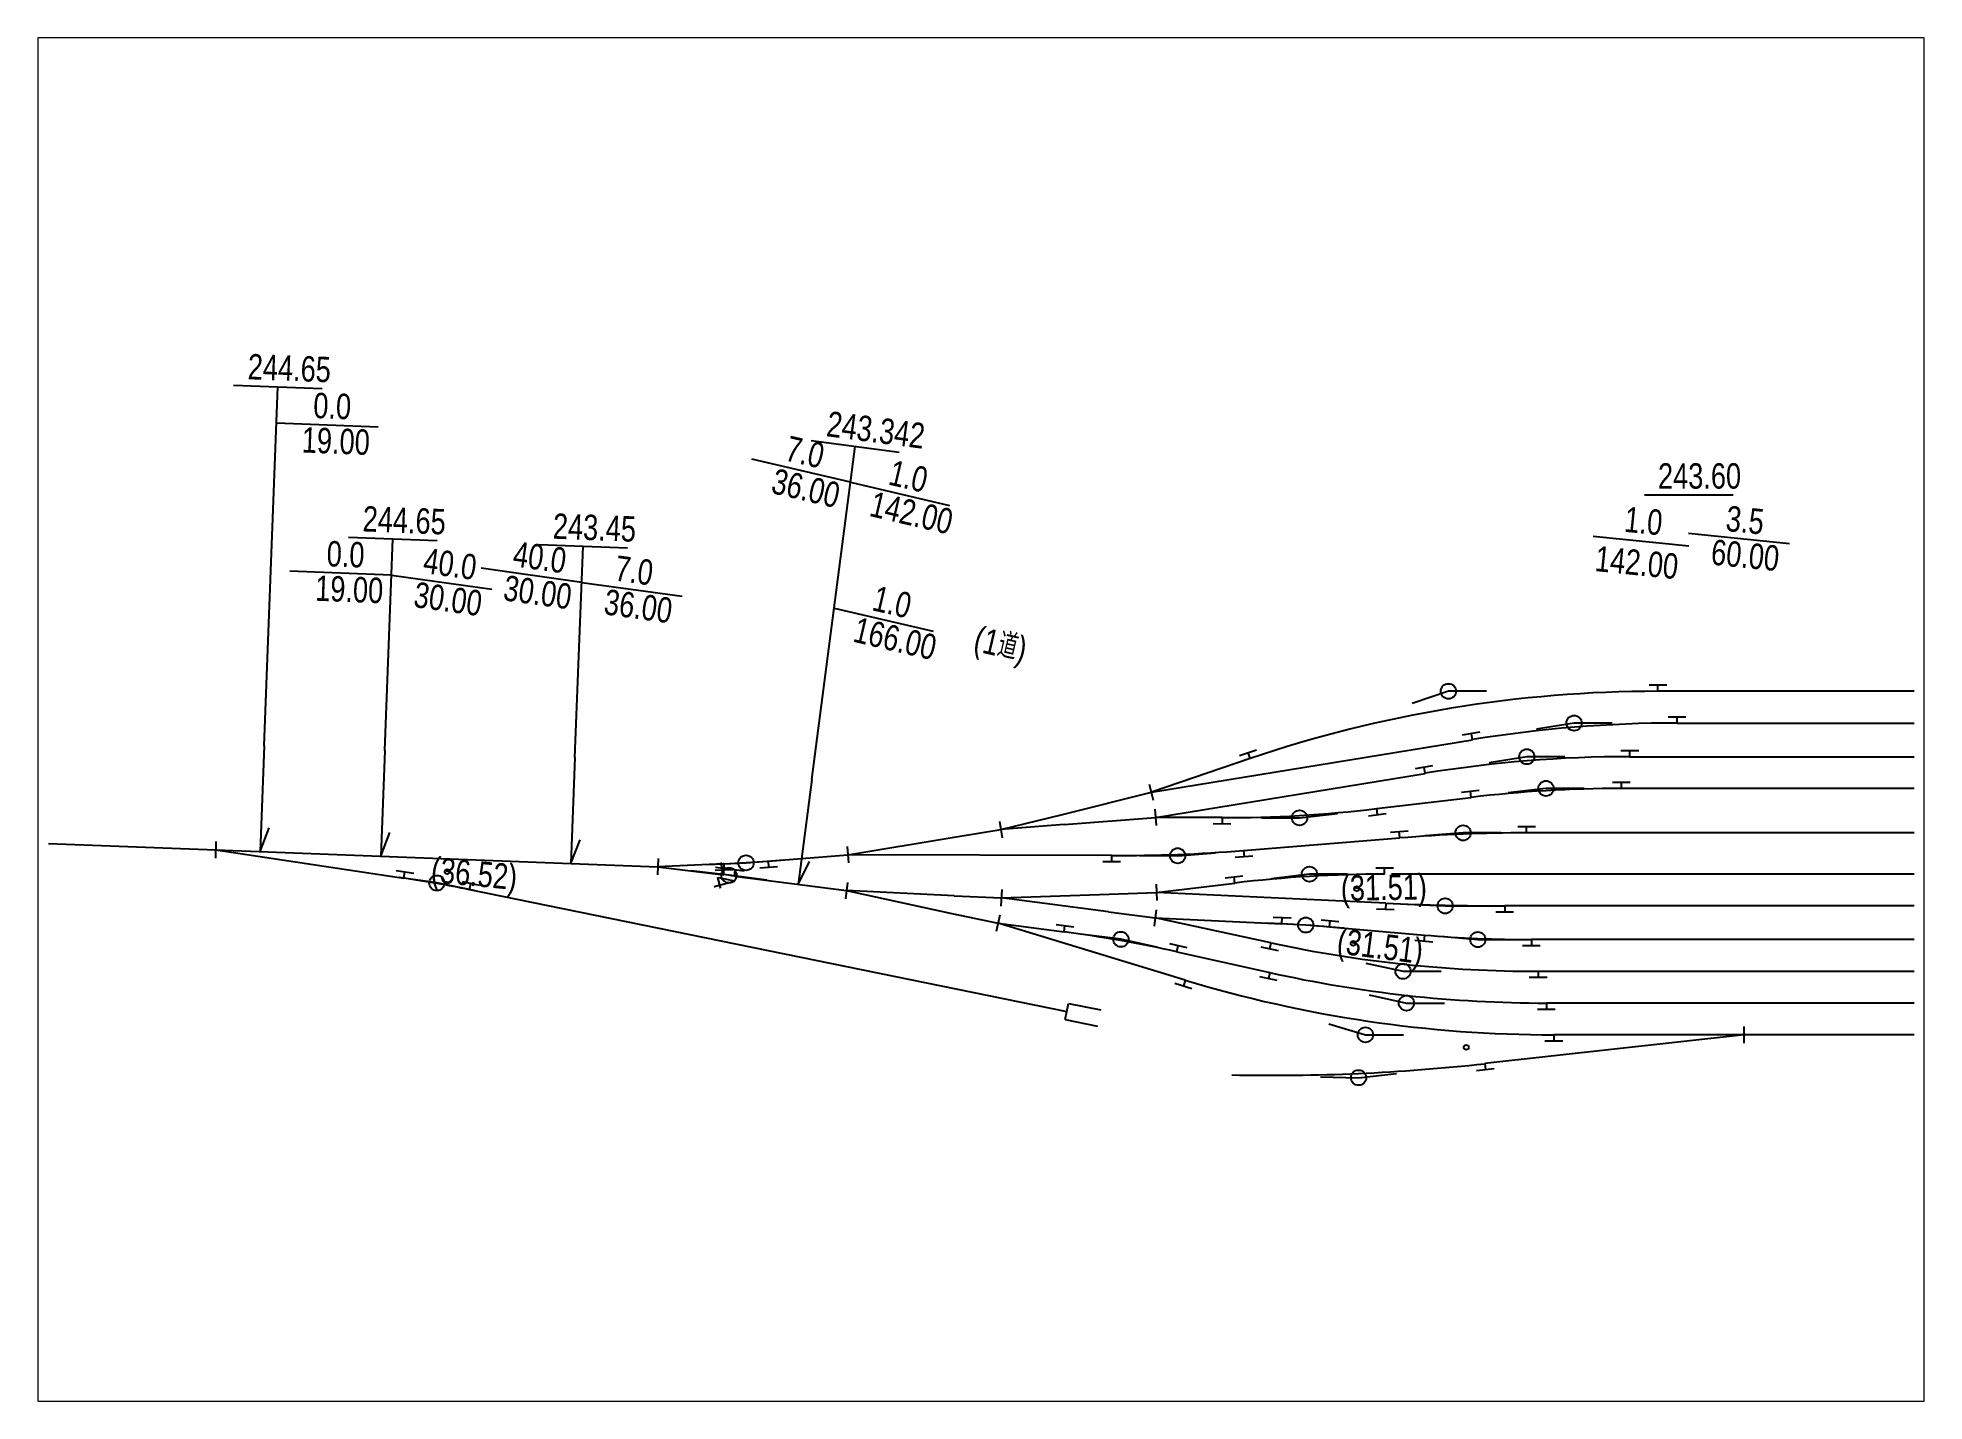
# Paper-space layout '布局1' of a CAD drawing. Header units: millimetres. Extents: x 0 to 271, y -1 to 194.
# The model-space entities are those that its viewports show. They can reach past a viewport. Long polylines and large blocks are cut down to what shows.
import ezdxf

# ---------------------------------------------------------------- set-up
doc = ezdxf.new("R2010")
doc.units = ezdxf.units.MM
for name, color, linetype in [('ZC_信号', 7, 'Continuous'), ('ZC_坡度标', 3, 'Continuous'), ('ZC_标注', 7, 'Continuous'), ('ZC_站场', 7, 'Continuous')]:
    doc.layers.add(name, color=color, linetype=linetype)
doc.styles.add('文字', font='ttt.shx', dxfattribs={"width": 0.8, "bigfont": 'rsdhz.shx'})

msp = doc.modelspace()

# ---------------------------------------------------------------- linework, layer by layer
at = {"layer": 'ZC_信号', "color": 6}
for centre in [(2121.85, 3173.6), (2265.15, 3170.92), (2264.6, 3162.31)]:
    msp.add_circle(centre, 0.39, dxfattribs=at)
at = {"layer": 'ZC_信号', "color": 3}
msp.add_circle((2282.41, 3145.93), 0.39, dxfattribs=at)
at = {"layer": 'ZC_坡度标', "color": 101}
for p, q in [((2088.18, 3250.24), (2102.17, 3249.71)), ((2093.02, 3193.43), (2095.18, 3249.98)), ((2094.96, 3244.28), (2110.95, 3243.67)), ((2179.2, 3241.49), (2193.08, 3239.68)), ((2179.31, 3188.13), (2186.14, 3240.58)), ((2185.41, 3234.93), (2169.82, 3238.57)), ((2185.41, 3234.93), (2200.99, 3231.29)), ((2310.47, 3232.93), (2324.47, 3232.93)), ((2106.28, 3226.28), (2120.27, 3225.75)), ((2112, 3192.71), (2113.27, 3226.01)), ((2136.26, 3225.14), (2150.25, 3224.6)), ((2302.41, 3226.43), (2317.47, 3224.91)), ((2333.33, 3225.26), (2317.41, 3226.86)), ((2141.98, 3191.56), (2143.25, 3224.87)), ((2113.06, 3220.32), (2097.07, 3220.93)), ((2113.06, 3220.32), (2128.9, 3218.12)), ((2143.04, 3219.17), (2127.19, 3221.38)), ((2143.04, 3219.17), (2158.88, 3216.97)), ((2182.83, 3215.13), (2198.41, 3211.49))]:
    msp.add_line(p, q, dxfattribs=at)
for points in [[(2093.02, 3193.43), (2093.02, 3193.43), (2092.38, 3176.78), (2093.82, 3180.51)], [(2112, 3192.71), (2112, 3192.71), (2111.37, 3176.05), (2112.81, 3179.78)], [(2141.98, 3191.56), (2141.98, 3191.56), (2141.35, 3174.91), (2142.79, 3178.64)], [(2179.31, 3188.13), (2179.31, 3188.13), (2177.16, 3171.6), (2178.94, 3175.19)]]:
    msp.add_lwpolyline(points, dxfattribs=at)
at = {"layer": 'ZC_标注', "color": 243}
msp.add_line((2164.93, 3175.04), (2165.44, 3173.11), dxfattribs=at)
at = {"layer": 'ZC_站场', "color": 145}
for p, q in [((2311.2, 3203.01), (2314, 3203.01)), ((2312.6, 3202.01), (2312.6, 3203.01)), ((2281.83, 3195.16), (2284.6, 3195.61)), ((2283.38, 3194.39), (2283.22, 3195.38)), ((2314.22, 3198.01), (2317.02, 3198.01)), ((2315.62, 3197.01), (2315.62, 3198.01)), ((2246.7, 3191.91), (2249.35, 3192.8)), ((2248.34, 3191.41), (2248.02, 3192.36)), ((2306.78, 3192.71), (2309.58, 3192.71)), ((2308.18, 3191.71), (2308.18, 3192.71)), ((2274.4, 3189.86), (2277.16, 3190.31)), ((2275.94, 3189.09), (2275.78, 3190.08)), ((2281.66, 3186.13), (2284.44, 3186.46)), ((2305.45, 3187.71), (2308.25, 3187.71)), ((2306.85, 3186.71), (2306.85, 3187.71)), ((2268.27, 3183.53), (2268.39, 3182.53)), ((2283.16, 3185.3), (2283.05, 3186.29)), ((2245.33, 3181.11), (2242.53, 3181.12)), ((2243.93, 3182.12), (2243.93, 3181.12)), ((2269.78, 3182.7), (2267, 3182.37)), ((2290.51, 3180.71), (2293.31, 3180.71)), ((2291.91, 3179.71), (2291.91, 3180.71)), ((2270.47, 3179.8), (2273.26, 3180.02)), ((2271.94, 3178.91), (2271.86, 3179.91)), ((2165.44, 3174.85), (2165.48, 3173.85)), ((2172.41, 3175.28), (2172.49, 3174.28)), ((2227.93, 3175.14), (2225.13, 3175.15)), ((2226.53, 3176.14), (2226.53, 3175.14)), ((2248.78, 3176.05), (2245.99, 3175.83)), ((2247.31, 3176.94), (2247.39, 3175.94)), ((2113.81, 3173.79), (2116.58, 3173.38)), ((2115.04, 3172.59), (2115.19, 3173.58)), ((2124.18, 3172.03), (2126.93, 3171.47)), ((2125.35, 3170.77), (2125.55, 3171.75)), ((2166.88, 3173.91), (2164.08, 3173.78)), ((2164.1, 3174.29), (2166.88, 3173.96)), ((2165.37, 3173.13), (2165.49, 3174.12)), ((2165.85, 3174.09), (2168.62, 3173.72)), ((2167.1, 3172.91), (2167.23, 3173.91)), ((2173.88, 3174.39), (2171.09, 3174.17)), ((2244.43, 3172.64), (2247.21, 3172.97)), ((2245.94, 3171.81), (2245.82, 3172.81)), ((2268.14, 3174.21), (2270.94, 3174.21)), ((2269.54, 3173.21), (2269.54, 3174.21)), ((2269.72, 3168.65), (2269.67, 3167.65)), ((2252.01, 3166.44), (2254.81, 3166.31)), ((2253.36, 3165.38), (2253.41, 3166.38)), ((2259.55, 3166), (2262.34, 3165.77)), ((2260.86, 3164.89), (2260.95, 3165.88)), ((2271.07, 3167.58), (2268.27, 3167.72)), ((2289.86, 3167.21), (2287.06, 3167.21)), ((2288.46, 3168.21), (2288.46, 3167.21)), ((2217.78, 3165.29), (2220.56, 3164.93)), ((2219.04, 3164.12), (2219.17, 3165.11)), ((2277.12, 3162.51), (2274.33, 3162.74)), ((2275.81, 3163.62), (2275.72, 3162.63)), ((2292.67, 3162.91), (2292.67, 3161.91)), ((2235.66, 3162.27), (2238.4, 3161.66)), ((2236.81, 3160.99), (2237.03, 3161.96)), ((2252.8, 3161.12), (2250.07, 3161.71)), ((2251.64, 3162.39), (2251.43, 3161.41)), ((2294.07, 3161.91), (2291.27, 3161.91)), ((2252.6, 3156.44), (2249.87, 3157.05)), ((2251.45, 3157.72), (2251.23, 3156.74)), ((2295.13, 3156.91), (2292.33, 3156.91)), ((2293.73, 3157.91), (2293.73, 3156.91)), ((2239.18, 3155.16), (2236.5, 3155.98)), ((2238.13, 3156.53), (2237.84, 3155.57)), ((2296.44, 3151.91), (2293.64, 3151.91)), ((2295.04, 3152.91), (2295.04, 3151.91)), ((2296.2, 3147.91), (2296.2, 3146.91)), ((2297.6, 3146.91), (2294.8, 3146.91)), ((2286.82, 3142.53), (2284.03, 3142.22)), ((2285.31, 3143.37), (2285.42, 3142.37))]:
    msp.add_line(p, q, dxfattribs=at)
at = {"layer": 'ZC_站场', "color": 7, "linetype": 'Continuous'}
for p, q in [((2352.97, 3202.01), (2312.6, 3202.01)), ((2315.62, 3197.01), (2352.97, 3197.01)), ((2232.79, 3186.13), (2283.38, 3194.39)), ((2248.34, 3191.41), (2232.79, 3186.13)), ((2308.18, 3191.71), (2352.97, 3191.71)), ((2233.44, 3182.15), (2275.94, 3189.09)), ((2352.97, 3186.71), (2306.85, 3186.71)), ((2218.77, 3182.63), (2232.79, 3186.13)), ((2268.27, 3183.53), (2283.16, 3185.3)), ((2209.08, 3180.22), (2218.77, 3182.63)), ((2219.04, 3181.01), (2209.08, 3180.22)), ((2219.04, 3181.01), (2233.44, 3182.15)), ((2243.93, 3182.12), (2233.44, 3182.15)), ((2059.04, 3178.05), (2085.37, 3177.04)), ((2184.96, 3176.28), (2201.74, 3179.02)), ((2201.74, 3179.02), (2209.08, 3180.22)), ((2247.31, 3176.94), (2271.94, 3178.91)), ((2352.97, 3179.71), (2291.91, 3179.71)), ((2085.37, 3177.04), (2155.04, 3174.38)), ((2085.37, 3177.04), (2115.04, 3172.59)), ((2165.44, 3174.85), (2155.04, 3174.38)), ((2172.41, 3175.28), (2184.96, 3176.28)), ((2226.53, 3176.14), (2184.96, 3176.28)), ((2155.04, 3174.38), (2165.37, 3173.13)), ((2167.1, 3172.91), (2184.75, 3170.62)), ((2233.58, 3170.34), (2245.94, 3171.81)), ((2352.97, 3173.21), (2270.62, 3173.21)), ((2125.35, 3170.77), (2219.46, 3151.58)), ((2201.73, 3169.82), (2184.75, 3170.62)), ((2184.75, 3170.62), (2201.37, 3167.04)), ((2201.73, 3169.82), (2209.16, 3169.47)), ((2209.16, 3169.47), (2226.15, 3170.08)), ((2226.02, 3167.28), (2209.16, 3169.47)), ((2226.15, 3170.08), (2233.58, 3170.34)), ((2269.72, 3168.65), (2233.58, 3170.34)), ((2201.37, 3167.04), (2208.64, 3165.47)), ((2226.02, 3167.28), (2233.39, 3166.32)), ((2251.64, 3162.39), (2233.39, 3166.32)), ((2233.39, 3166.32), (2253.36, 3165.38)), ((2352.97, 3168.21), (2288.46, 3168.21)), ((2238.13, 3156.53), (2208.64, 3165.47)), ((2208.64, 3165.47), (2219.04, 3164.12)), ((2260.86, 3164.89), (2275.81, 3163.62)), ((2352.97, 3162.91), (2292.67, 3162.91)), ((2236.81, 3160.99), (2251.45, 3157.72)), ((2293.73, 3157.91), (2352.97, 3157.91)), ((2352.97, 3152.91), (2295.04, 3152.91)), ((2326.18, 3147.91), (2285.31, 3143.37)), ((2352.97, 3147.91), (2296.2, 3147.91))]:
    msp.add_line(p, q, dxfattribs=at)
at = {"layer": 'ZC_站场', "color": 145, "linetype": 'Continuous'}
for p, q in [((2232.47, 3187.39), (2233.1, 3184.87)), ((2233.33, 3183.45), (2233.54, 3180.86)), ((2208.87, 3181.5), (2209.28, 3178.93)), ((2085.42, 3178.34), (2085.32, 3175.74)), ((2184.85, 3177.57), (2185.06, 3174.98)), ((2155.09, 3175.68), (2155, 3173.08)), ((2184.91, 3171.91), (2184.58, 3169.33)), ((2233.54, 3171.64), (2233.63, 3169.05)), ((2209.22, 3170.77), (2209.1, 3168.17)), ((2208.91, 3166.75), (2208.36, 3164.2)), ((2233.56, 3167.61), (2233.22, 3165.03)), ((2326.18, 3146.61), (2326.18, 3149.21))]:
    msp.add_line(p, q, dxfattribs=at)
at = {"layer": 'ZC_站场', "color": 7}
for p, q in [((2219.2, 3150.31), (2219.72, 3152.86)), ((2219.72, 3152.86), (2224.81, 3151.82)), ((2219.2, 3150.31), (2224.29, 3149.27))]:
    msp.add_line(p, q, dxfattribs=at)
at = {"layer": 'ZC_站场', "color": 145}
for points in [[(2285.59, 3202.01), (2279.59, 3202.01), (2273.91, 3200.08)], [(2305.39, 3197.01), (2299.39, 3197.01), (2293.47, 3196.04)], [(2297.95, 3191.71), (2291.95, 3191.71), (2286.03, 3190.74)], [(2300.97, 3186.71), (2294.97, 3186.71), (2289.01, 3186)], [(2250.14, 3182.1), (2256.14, 3182.08), (2262.1, 3182.79)], [(2287.91, 3179.71), (2281.91, 3179.71), (2275.93, 3179.23)], [(2162.93, 3174.73), (2168.93, 3175), (2174.91, 3175.48)], [(2230.94, 3176.13), (2236.94, 3176.11), (2242.92, 3176.59)], [(2126.1, 3170.62), (2120.22, 3171.82), (2114.29, 3172.71)], [(2172.19, 3172.25), (2166.24, 3173.03), (2160.28, 3173.75)], [(2263.7, 3173.21), (2257.7, 3173.21), (2251.74, 3172.5)], [(2273.09, 3168.49), (2279.08, 3168.21), (2285.08, 3168.21)], [(2233.85, 3161.65), (2228, 3162.95), (2222.05, 3163.73)], [(2263.1, 3164.7), (2257.12, 3165.2), (2251.12, 3165.49)], [(2278.25, 3163.42), (2284.23, 3162.91), (2290.23, 3162.91)], [(2266.58, 3159.17), (2272.45, 3157.91), (2278.45, 3157.91)], [(2267.12, 3154.22), (2272.98, 3152.91), (2278.98, 3152.91)], [(2260.78, 3149.65), (2266.52, 3147.91), (2272.52, 3147.91)], [(2259.44, 3141.3), (2265.44, 3141.16), (2271.41, 3141.82)]]:
    msp.add_lwpolyline(points, dxfattribs=at)
for centre in [(2279.59, 3202.01), (2299.39, 3197.01), (2291.95, 3191.71), (2294.97, 3186.71), (2256.14, 3182.08), (2281.91, 3179.71), (2168.93, 3175), (2236.94, 3176.11), (2120.22, 3171.82), (2166.24, 3173.03), (2257.7, 3173.21), (2279.08, 3168.21), (2257.12, 3165.2), (2228, 3162.95), (2284.23, 3162.91), (2272.45, 3157.91), (2272.98, 3152.91), (2266.52, 3147.91), (2265.44, 3141.16)]:
    msp.add_circle(centre, 1.2, dxfattribs=at)
at = {"layer": 'ZC_站场', "color": 7, "linetype": 'Continuous'}
for centre, radius, start, end in [((2312.6, 3002.01), 200, 90, 108.7391), ((2315.62, 2997.01), 200, 90, 99.2768), ((2308.18, 2991.71), 200, 90, 99.2768), ((2306.85, 2986.71), 200, 90, 96.8028), ((2244.58, 3382.12), 200, 269.8144, 276.8028), ((2291.91, 2929.71), 250, 90, 94.5802), ((2156.56, 3374.65), 200, 272.5456, 274.5456), ((2227.34, 3426.14), 250, 269.8144, 274.5802), ((2085.39, 2974.8), 200, 78.4743, 81.4743), ((2141.29, 2974.59), 200, 82.5833, 83.0833), ((2269.54, 2973.21), 200, 90, 96.7768), ((2288.46, 3568.21), 400, 267.3144, 270), ((2193.23, 2965.79), 200, 77.4127, 82.5833), ((2243.99, 2965.6), 200, 85.1622, 87.3144), ((2292.67, 3362.91), 200, 265.1622, 270), ((2293.73, 3357.91), 200, 257.8521, 270), ((2295.04, 3352.91), 200, 257.4127, 270), ((2296.2, 3347.91), 200, 253.121, 270), ((2252.18, 3441.53), 300, 268.7144, 276.3402)]:
    msp.add_arc(centre, radius, start, end, dxfattribs=at)

# ---------------------------------------------------------------- texts
at = {"layer": 'ZC_坡度标', "color": 101, "style": '文字', "width": 0.8}
for s, rotation, p in [('244.65', 357.8144, (2090.37, 3251.16)), ('0.0', 357.8144, (2100.69, 3245.06)), ('243.342', 352.5833, (2181.46, 3242.2)), ('19.00', 357.8144, (2098.88, 3239.63)), ('7.0', 346.8537, (2174.87, 3238.42)), ('36.00', 346.8537, (2172.7, 3233.28)), ('1.0', 346.8537, (2191.18, 3234.61)), ('243.60', 0, (2312.62, 3233.93)), ('244.65', 357.8144, (2108.47, 3227.2)), ('142.00', 346.8537, (2188.18, 3229.66)), ('1.0', 354.2704, (2307.18, 3227.15)), ('3.5', 354.2704, (2323.18, 3227.28)), ('243.45', 357.8144, (2138.44, 3226.05)), ('0.0', 357.8144, (2102.8, 3221.71)), ('40.0', 352.0849, (2132.03, 3221.71)), ('60.00', 354.2704, (2320.84, 3221.99)), ('40.0', 352.0849, (2117.9, 3220.66)), ('7.0', 352.0849, (2148.08, 3219.48)), ('142.00', 354.2704, (2302.56, 3220.96)), ('19.00', 357.8144, (2100.99, 3216.28)), ('30.00', 352.0849, (2116.4, 3215.31)), ('30.00', 352.0849, (2130.53, 3216.37)), ('36.00', 352.0849, (2146.38, 3214.17)), ('1.0', 346.8537, (2188.61, 3214.81)), ('166.00', 346.8537, (2185.6, 3209.86))]:
    msp.add_text(s, height=4, rotation=rotation, dxfattribs=at).set_placement(p)
at = {"layer": 'ZC_坡度标', "color": 101, "insert": (2205.48, 3212.33), "char_height": 4, "width": 13.9109, "attachment_point": 1, "rotation": 346.8537, "style": '文字'}
msp.add_mtext('(1道)', dxfattribs=at)
at = {"layer": 'ZC_标注', "color": 141, "style": '文字', "width": 0.8}
for s, rotation, p in [('(36.52)', 354.6153, (2119.18, 3171.97, 1000)), ('(31.51)', 1.0388, (2262.68, 3169, 1000)), ('(31.51)', 352.6818, (2261.88, 3160.77, 1000))]:
    msp.add_text(s, height=4, rotation=rotation, dxfattribs=at).set_placement(p)
at = {"layer": 'ZC_标注', "color": 243, "style": '文字', "width": 0.8}
msp.add_text('4', height=3.4, rotation=285.0107, dxfattribs=at).set_placement((2163.51, 3172.59))

psp = doc.layouts.new('布局1')

# ---------------------------------------------------------------- viewports
at = {"layer": 'ZC_坡度标', "color": 101}
psp.add_viewport(center=(135.3, 96.53), size=(270.6, 195.499), view_center_point=(2205.95, 3197.57), view_height=214.746, dxfattribs=at)

doc.saveas('drawing.dxf')
